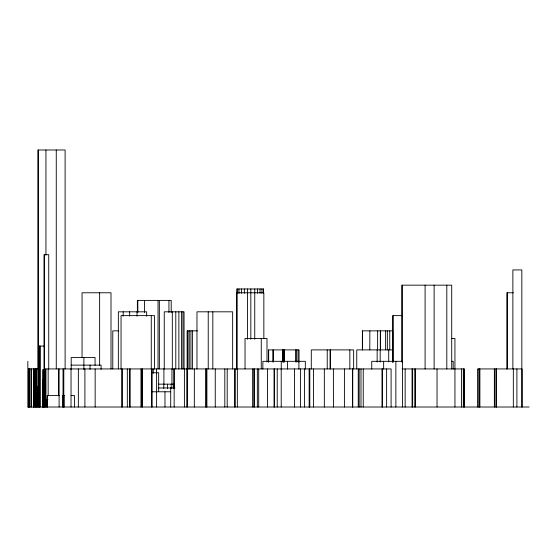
<?xml version="1.0" encoding="UTF-8"?>
<svg xmlns="http://www.w3.org/2000/svg" width="557" height="557" viewBox="0 0 557 557"><rect width="100%" height="100%" fill="white"/><g stroke="black" fill="none" stroke-linecap="round" stroke-linejoin="round"><path stroke-width="0.84" d="M513.463 292.78L506.835 292.78L506.835 368.936M402.342 315.624L392.866 315.624L392.866 362.182M118.787 330.858L112.779 330.858L112.779 368.936M197.463 330.858L187.194 330.858L187.243 368.936M451.553 338.475L454.937 338.475L454.951 407.014M44.539 346.085L39.157 346.085L39.157 407.014M392.741 349.893L356.759 349.893L356.759 368.936M27.85 361.319L27.85 407.014M451.497 361.319L453.182 361.319L453.182 369.075M71.199 365.127L101.089 365.127L101.089 369.402M38.517 368.936L28.421 368.936L28.421 407.014M402.015 368.936L464.406 368.936L464.406 407.014M44.463 369.695L42.729 369.695L42.729 407.014M151.434 372.744L158.675 372.744L158.675 391.592M43.251 379.596L42.611 379.596L42.611 407.014M158.39 384.163L173.707 384.163L173.707 388.396M37.841 386.454L37.416 386.454L37.416 407.014M158.195 387.971L174.975 387.971M151.434 391.78L170.7 391.78M59.502 395.588L47.227 395.588L47.227 407.014M62.732 395.588L64.403 395.588M71.052 395.588L74.471 395.588L74.471 407.014M46.001 399.397L47.895 399.397M28.024 407.014L529.15 407.014M522.132 407.014L522.132 368.936L477.551 368.936L477.551 407.014M521.832 407.014L521.832 269.929L512.872 269.929L512.872 368.838M516.903 368.936L516.903 407.014M513.331 368.936L513.331 407.014M507.441 292.78L507.441 368.936M496.531 368.936L496.531 407.014M496.294 368.936L496.294 407.014M494.992 368.936L494.992 407.014M494.358 368.936L494.358 407.014M479.883 368.936L479.883 407.014M479.549 368.936L479.549 407.014M478.755 368.936L478.755 407.014M463.995 368.936L463.995 407.014M463.333 368.936L463.333 407.014M461.572 368.936L461.572 407.014M451.713 368.992L451.713 285.163L401.973 285.163L401.973 362.078M446.805 285.163L446.805 368.992M437.036 368.936L437.036 407.014M434.133 285.163L434.133 368.992M425.095 285.163L425.095 368.992M415.571 368.936L415.571 407.014M414.777 368.936L414.777 407.014M412.66 368.936L412.66 407.014M412.069 368.936L412.069 407.014M405.148 368.936L405.148 407.014M402.558 407.014L402.558 361.319L371.749 361.319L371.749 369.075M402.091 285.163L402.091 362.078M395.867 361.319L395.867 407.014M393.012 315.624L393.012 362.182M392.741 362.008L392.72 330.858L362.377 330.858L362.377 349.893M391.098 407.014L391.098 368.936L45.256 368.936L45.256 407.014M389.761 330.858L389.761 349.893M388.709 349.893L388.709 362.008M387.345 330.858L387.345 349.893M386.621 368.936L386.621 407.014M385.632 330.858L385.625 349.893M383.648 361.319L383.648 369.075M382.241 368.936L382.241 407.014M382.179 368.936L382.179 407.014M380.57 330.858L380.57 349.893M380.313 330.858L380.313 349.893M380.187 349.893L380.187 362.008M377.646 330.858L377.597 349.893M377.145 349.893L377.145 362.008M369.862 330.858L369.792 349.893M363.248 368.936L363.255 407.014M362.565 330.858L362.565 349.893M360.992 368.936L360.992 407.014M359.174 368.936L359.174 407.014M358.248 368.936L358.248 407.014M353.653 368.936L353.653 349.893L311.286 349.893L311.286 368.936M352.748 368.936L352.748 407.014M352.484 368.936L352.484 407.014M349.838 349.893L349.838 368.936M344.407 368.936L344.407 407.014M333.385 368.936L333.427 407.014M330.573 349.893L330.573 368.936M330.064 349.893L330.064 368.936M327.238 349.893L327.238 368.936M324.341 368.936L324.341 407.014M313.549 368.936L313.549 407.014M309.755 368.936L309.769 407.014M309.615 368.936L309.615 407.014M309.156 368.936L309.156 407.014M305.333 369.075L305.333 361.319L262.869 361.319L262.869 369.075M304.428 368.936L304.428 407.014M300.411 368.936L300.411 407.014M299.039 362.008L299.039 349.893L268.592 349.893L268.592 362.008M298.9 361.319L298.9 369.075M298.023 349.893L298.023 362.008M296.561 349.893L296.561 362.008M295.488 349.893L295.488 362.008M294.514 368.936L294.514 407.014M287.579 361.319L287.579 369.075M284.07 349.893L284.056 362.008M283.966 349.893L283.966 362.008M283.805 349.893L283.805 362.008M282.956 349.893L282.956 362.008M282.865 349.893L282.865 362.008M281.257 361.319L281.257 369.075M281.208 368.936L281.208 407.014M277.219 368.936L277.219 407.014M274.413 368.936L274.413 407.014M274.058 368.936L274.058 407.014M268.662 349.893L268.662 362.008M267.527 368.936L267.527 407.014M266.998 361.897L266.998 338.475L245.031 338.475L245.031 368.838M263.851 338.649L263.851 292.78L236.44 292.78L236.44 368.936M263.545 293.309L263.545 288.972L236.718 288.972L236.718 368.936M261.936 288.972L261.936 293.309M261.261 338.475L261.261 368.838M260.015 288.972L260.015 293.309M258.706 368.936L258.706 407.014M257.445 288.972L257.445 293.309M257.348 368.936L257.348 407.014M254.751 288.972L254.751 339.31M254.145 368.936L254.194 407.014M254.034 368.936L254.034 407.014M252.634 368.936L252.634 407.014M250.824 288.972L250.824 339.31M247.419 288.972L247.419 339.31M244.349 288.972L244.349 293.309M241.383 288.972L241.383 293.309M238.974 288.972L238.974 293.309M237.616 288.972L237.616 293.309M237.359 368.936L237.359 407.014M237.038 292.78L237.038 368.936M234.977 368.936L234.977 407.014M234.908 368.936L234.908 407.014M232.645 368.936L232.645 311.816L196.976 311.816L196.976 368.936M227.2 368.936L227.2 407.014M224.819 368.936L224.819 407.014M215.253 368.936L215.253 407.014M212.83 311.816L212.83 368.936M208.227 311.816L208.227 368.936M206.884 368.936L206.884 407.014M206.591 368.936L206.591 407.014M205.575 368.936L205.575 407.014M194.33 368.936L194.33 407.014M192.59 330.858L192.59 368.936M190.94 330.858L190.94 368.936M189.255 330.858L189.255 368.936M187.939 330.858L187.939 368.936M187.598 368.936L187.598 407.014M187.326 330.858L187.326 368.936M186.783 368.936L186.783 407.014M184.402 368.936L184.402 407.014M184.047 368.936L184.047 311.816L164.252 311.816L164.252 368.936M182.94 311.816L182.94 368.936M181.443 311.816L181.443 368.936M178.881 311.816L178.881 368.936M175.796 311.816L175.796 368.936M174.16 368.936L174.16 407.014M173.944 368.936L173.944 387.108M173.185 384.163L173.185 388.396M172.315 311.816L172.315 368.936M171.96 368.936L171.96 384.511M171.208 312.533L171.208 300.397L137.37 300.397L137.37 312.533M171.194 384.163L171.194 388.396M170.7 387.971L170.7 407.014M168.945 300.397L168.945 312.533M167.566 384.163L167.566 388.396M164.976 391.78L164.976 407.014M163.904 368.936L163.904 384.511M163.793 384.163L163.793 388.396M159.365 300.397L159.365 368.873M158.035 300.397L158.035 368.873M156.608 372.744L156.608 407.014M156.454 368.936L156.454 373.26M154.463 369.075L154.463 315.624L121.05 315.624L121.05 369.075M153.3 368.936L153.3 373.26M151.984 368.936L151.984 407.014M151.748 368.936L151.748 407.014M151.267 315.624L151.267 369.075M146.658 316.146L146.658 311.816L118.349 311.816L118.349 368.936M144.458 300.397L144.458 312.533M142.195 368.936L142.195 407.014M142.021 368.936L142.021 407.014M140.97 368.936L140.97 407.014M137.816 300.397L137.816 312.533M137.001 311.816L137.001 316.146M130.171 368.936L130.171 407.014M129.635 311.816L129.635 316.146M129.433 368.936L129.433 407.014M127.323 368.936L127.323 407.014M123.167 311.816L123.167 316.146M122.491 368.936L122.491 407.014M121.649 368.936L121.649 407.014M111.003 368.936L111.003 292.78L82.053 292.78L82.053 357.685M99.633 292.78L99.633 365.476M95.156 368.936L95.156 407.014M95.066 365.329L95.066 357.51L71.199 357.51L71.199 369.402M90.032 365.127L90.032 369.402M84.901 368.936L84.901 407.014M83.877 357.51L83.877 369.402M78.349 368.936L78.349 407.014M71.031 368.936L71.031 407.014M65.113 368.804L65.113 149.986L37.841 149.986L37.841 407.014M64.062 395.588L64.062 407.014M63.804 368.936L63.804 407.014M63.032 368.936L63.032 407.014M62.864 395.588L62.864 407.014M59.105 368.936L59.105 407.014M58.429 368.936L58.429 395.762M56.264 149.986L56.264 368.804M48.724 368.936L48.724 254.702L44.066 254.702L44.066 407.014M48.16 368.936L48.16 395.762M47.366 395.588L47.366 407.014M46.245 399.397L46.245 407.014M45.946 149.986L45.946 255.057M45.932 368.936L46.001 407.014M44.365 254.702L44.365 407.014M43.857 407.014L43.857 372.744L43.634 407.014M43.314 369.695L43.314 407.014M40.167 346.085L40.167 407.014M39.798 346.085L39.798 407.014M39.31 346.085L39.31 407.014M38.475 149.986L38.475 407.014M36.616 368.936L36.616 407.014M36.358 368.936L36.316 407.014M35.627 368.936L35.627 407.014M35.46 368.936L35.46 407.014M34.221 368.936L34.221 407.014M33.622 368.936L33.622 407.014M31.422 368.936L31.422 407.014M30.893 368.936L30.893 407.014M29.451 368.936L29.451 407.014M29.061 368.936L29.061 407.014M28.929 368.936L28.929 407.014M273.125 362.008L273.125 349.893L273.083 362.008M263.398 293.309L263.398 288.972L263.364 293.309M33.88 407.014L33.88 368.936L33.824 407.014M28.63 407.014L28.63 368.936L28.588 407.014"/></g></svg>
